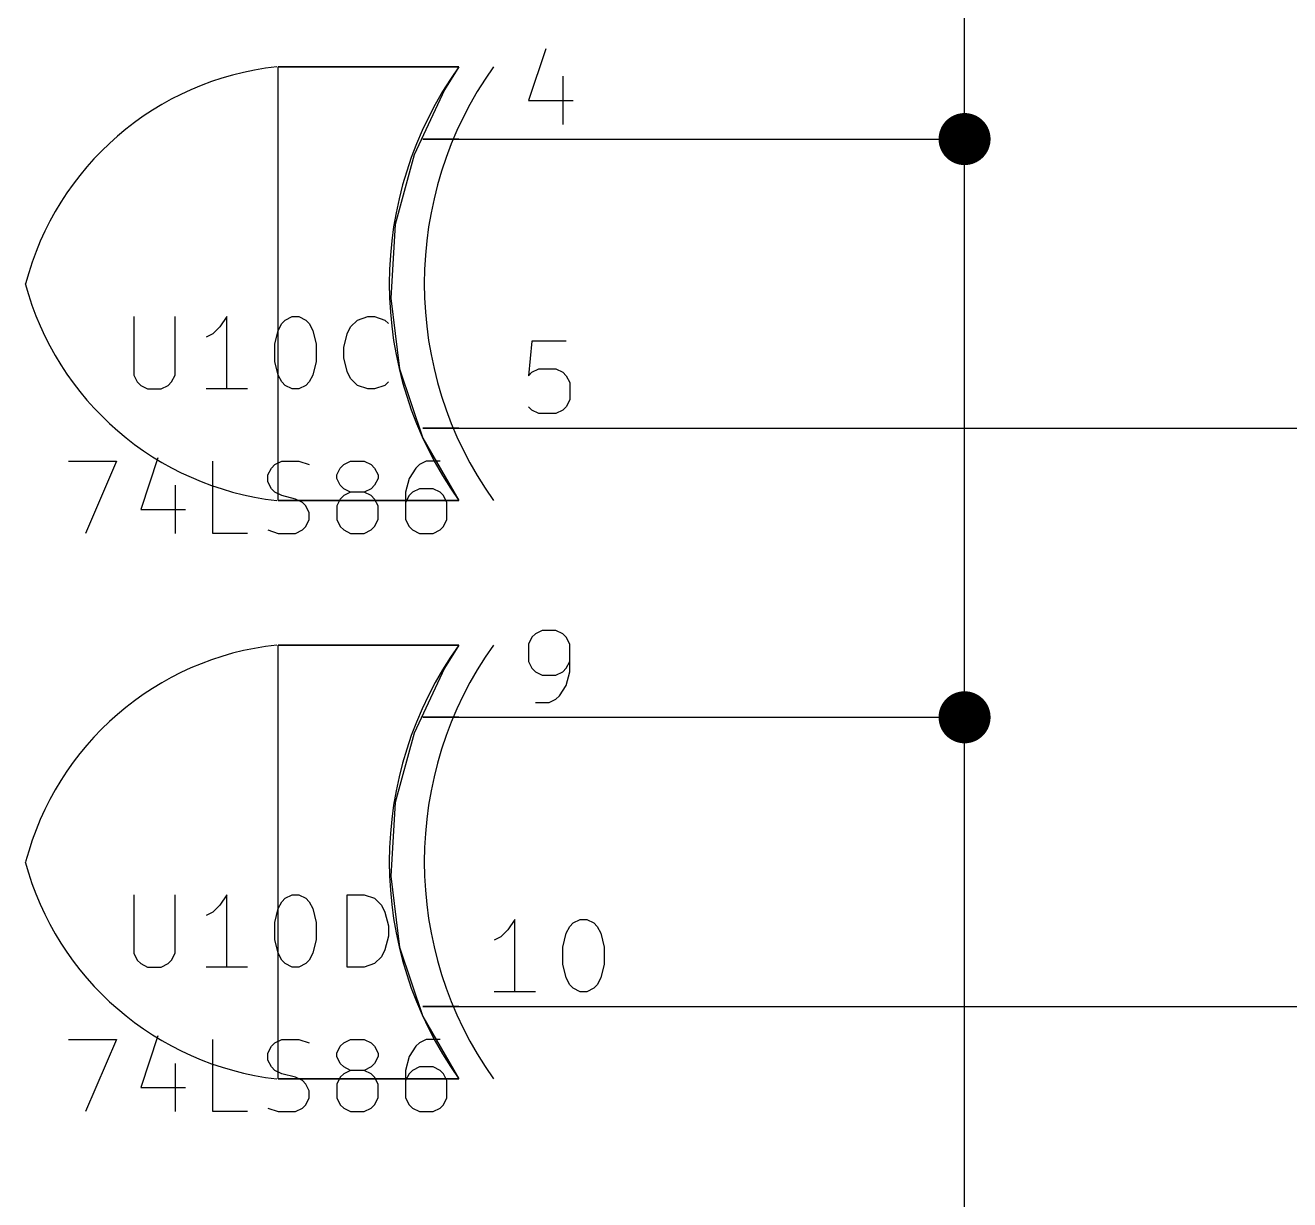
# Model space of a CAD drawing. Extents: x 0.4 to 11.3, y -7.9 to -0.4.
# Drawn here: x 8.65 to 9.525, y -3.084 to -2.271 of the extents above; entities that cross this region are included whole.
import ezdxf

# ---------------------------------------------------------------- set-up
doc = ezdxf.new("R2010")
doc.units = 0
doc.header["$MEASUREMENT"] = 0
for name, color, linetype in [('CYAN2', 4, 'CONTINUOUS'), ('GREEN3', 91, 'CONTINUOUS'), ('LYELLOW', 51, 'CONTINUOUS'), ('RED2', 1, 'CONTINUOUS'), ('RED3', 11, 'CONTINUOUS')]:
    doc.layers.add(name, color=color, linetype=linetype)

msp = doc.modelspace()

# ---------------------------------------------------------------- linework, layer by layer
at = {"layer": 'CYAN2', "linetype": 'CONTINUOUS'}
for p, q in [((8.72509, -2.4728), (8.72509, -2.51328)), ((8.72509, -2.4728), (8.72509, -2.51328)), ((8.75366, -2.51328), (8.75366, -2.4728)), ((8.75366, -2.51328), (8.75366, -2.4728)), ((8.78938, -2.4728), (8.78462, -2.47995)), ((8.78938, -2.4728), (8.78462, -2.47995)), ((8.78938, -2.5228), (8.78938, -2.4728)), ((8.78938, -2.5228), (8.78938, -2.4728)), ((8.82747, -2.47757), (8.82985, -2.47519)), ((8.82747, -2.47757), (8.82985, -2.47519)), ((8.82985, -2.47519), (8.83461, -2.4728)), ((8.82985, -2.47519), (8.83461, -2.4728)), ((8.83461, -2.4728), (8.83938, -2.4728)), ((8.83461, -2.4728), (8.83938, -2.4728)), ((8.83938, -2.4728), (8.84414, -2.47519)), ((8.83938, -2.4728), (8.84414, -2.47519)), ((8.84414, -2.47519), (8.84652, -2.47757)), ((8.84414, -2.47519), (8.84652, -2.47757)), ((8.87509, -2.47995), (8.87985, -2.47519)), ((8.87509, -2.47995), (8.87985, -2.47519)), ((8.87985, -2.47519), (8.887, -2.4728)), ((8.87985, -2.47519), (8.887, -2.4728)), ((8.887, -2.4728), (8.89176, -2.4728)), ((8.887, -2.4728), (8.89176, -2.4728)), ((8.89176, -2.4728), (8.8989, -2.47519)), ((8.89176, -2.4728), (8.8989, -2.47519)), ((8.8989, -2.47519), (8.90128, -2.47757)), ((8.8989, -2.47519), (8.90128, -2.47757)), ((8.77985, -2.48471), (8.77509, -2.48709)), ((8.77985, -2.48471), (8.77509, -2.48709)), ((8.78462, -2.47995), (8.77985, -2.48471)), ((8.78462, -2.47995), (8.77985, -2.48471)), ((8.82271, -2.49185), (8.82509, -2.48233)), ((8.82271, -2.49185), (8.82509, -2.48233)), ((8.82509, -2.48233), (8.82747, -2.47757)), ((8.82509, -2.48233), (8.82747, -2.47757)), ((8.84652, -2.47757), (8.8489, -2.48233)), ((8.84652, -2.47757), (8.8489, -2.48233)), ((8.8489, -2.48233), (8.85128, -2.49185)), ((8.8489, -2.48233), (8.85128, -2.49185)), ((8.87033, -2.49423), (8.87271, -2.48471)), ((8.87033, -2.49423), (8.87271, -2.48471)), ((8.87271, -2.48471), (8.87509, -2.47995)), ((8.87271, -2.48471), (8.87509, -2.47995)), ((8.82271, -2.50376), (8.82271, -2.49185)), ((8.82271, -2.50376), (8.82271, -2.49185)), ((8.85128, -2.49185), (8.85128, -2.50376)), ((8.85128, -2.49185), (8.85128, -2.50376)), ((8.87033, -2.50137), (8.87033, -2.49423)), ((8.87033, -2.50137), (8.87033, -2.49423)), ((8.87271, -2.5109), (8.87033, -2.50137)), ((8.87271, -2.5109), (8.87033, -2.50137)), ((8.82509, -2.51328), (8.82271, -2.50376)), ((8.82509, -2.51328), (8.82271, -2.50376)), ((8.85128, -2.50376), (8.8489, -2.51328)), ((8.85128, -2.50376), (8.8489, -2.51328)), ((8.87509, -2.51566), (8.87271, -2.5109)), ((8.87509, -2.51566), (8.87271, -2.5109)), ((8.72509, -2.51328), (8.72747, -2.51804)), ((8.72509, -2.51328), (8.72747, -2.51804)), ((8.72747, -2.51804), (8.72985, -2.52043)), ((8.72747, -2.51804), (8.72985, -2.52043)), ((8.7489, -2.52043), (8.75128, -2.51804)), ((8.7489, -2.52043), (8.75128, -2.51804)), ((8.75128, -2.51804), (8.75366, -2.51328)), ((8.75128, -2.51804), (8.75366, -2.51328)), ((8.82747, -2.51804), (8.82509, -2.51328)), ((8.82747, -2.51804), (8.82509, -2.51328)), ((8.82985, -2.52043), (8.82747, -2.51804)), ((8.82985, -2.52043), (8.82747, -2.51804)), ((8.84652, -2.51804), (8.84414, -2.52043)), ((8.84652, -2.51804), (8.84414, -2.52043)), ((8.8489, -2.51328), (8.84652, -2.51804)), ((8.8489, -2.51328), (8.84652, -2.51804)), ((8.87985, -2.52043), (8.87509, -2.51566)), ((8.87985, -2.52043), (8.87509, -2.51566)), ((8.90128, -2.51804), (8.8989, -2.52043)), ((8.90128, -2.51804), (8.8989, -2.52043)), ((8.72985, -2.52043), (8.73461, -2.5228)), ((8.72985, -2.52043), (8.73461, -2.5228)), ((8.73461, -2.5228), (8.74414, -2.5228)), ((8.73461, -2.5228), (8.74414, -2.5228)), ((8.74414, -2.5228), (8.7489, -2.52043)), ((8.74414, -2.5228), (8.7489, -2.52043)), ((8.80367, -2.5228), (8.77509, -2.5228)), ((8.80367, -2.5228), (8.77509, -2.5228)), ((8.83461, -2.5228), (8.82985, -2.52043)), ((8.83461, -2.5228), (8.82985, -2.52043)), ((8.83938, -2.5228), (8.83461, -2.5228)), ((8.83938, -2.5228), (8.83461, -2.5228)), ((8.84414, -2.52043), (8.83938, -2.5228)), ((8.84414, -2.52043), (8.83938, -2.5228)), ((8.887, -2.5228), (8.87985, -2.52043)), ((8.887, -2.5228), (8.87985, -2.52043)), ((8.89176, -2.5228), (8.887, -2.5228)), ((8.89176, -2.5228), (8.887, -2.5228)), ((8.8989, -2.52043), (8.89176, -2.5228)), ((8.8989, -2.52043), (8.89176, -2.5228)), ((8.74176, -2.57043), (8.72986, -2.60614)), ((8.74176, -2.57043), (8.72986, -2.60614)), ((8.67986, -2.5728), (8.71319, -2.5728)), ((8.67986, -2.5728), (8.71319, -2.5728)), ((8.71319, -2.5728), (8.69176, -2.6228)), ((8.71319, -2.5728), (8.69176, -2.6228)), ((8.77985, -2.6228), (8.77985, -2.5728)), ((8.77985, -2.6228), (8.77985, -2.5728)), ((8.81795, -2.58233), (8.82033, -2.57757)), ((8.81795, -2.58233), (8.82033, -2.57757)), ((8.82033, -2.57757), (8.82271, -2.57519)), ((8.82033, -2.57757), (8.82271, -2.57519)), ((8.82271, -2.57519), (8.82748, -2.5728)), ((8.82271, -2.57519), (8.82748, -2.5728)), ((8.82748, -2.5728), (8.83938, -2.5728)), ((8.82748, -2.5728), (8.83938, -2.5728)), ((8.83938, -2.5728), (8.84652, -2.57519)), ((8.83938, -2.5728), (8.84652, -2.57519)), ((8.86557, -2.58233), (8.86795, -2.57757)), ((8.86557, -2.58233), (8.86795, -2.57757)), ((8.86795, -2.57757), (8.87033, -2.57519)), ((8.86795, -2.57757), (8.87033, -2.57519)), ((8.87033, -2.57519), (8.87509, -2.5728)), ((8.87033, -2.57519), (8.87509, -2.5728)), ((8.87509, -2.5728), (8.88462, -2.5728)), ((8.87509, -2.5728), (8.88462, -2.5728)), ((8.88462, -2.5728), (8.88938, -2.57519)), ((8.88462, -2.5728), (8.88938, -2.57519)), ((8.88938, -2.57519), (8.89176, -2.57757)), ((8.88938, -2.57519), (8.89176, -2.57757)), ((8.89176, -2.57757), (8.89414, -2.58233)), ((8.89176, -2.57757), (8.89414, -2.58233)), ((8.92033, -2.57757), (8.91557, -2.58471)), ((8.92033, -2.57757), (8.91557, -2.58471)), ((8.92271, -2.57519), (8.92033, -2.57757)), ((8.92271, -2.57519), (8.92033, -2.57757)), ((8.92747, -2.5728), (8.92271, -2.57519)), ((8.92747, -2.5728), (8.92271, -2.57519)), ((8.937, -2.5728), (8.92747, -2.5728)), ((8.937, -2.5728), (8.92747, -2.5728)), ((8.75367, -2.58947), (8.75367, -2.6228)), ((8.75367, -2.58947), (8.75367, -2.6228)), ((8.81795, -2.58709), (8.81795, -2.58233)), ((8.81795, -2.58709), (8.81795, -2.58233)), ((8.82033, -2.59185), (8.81795, -2.58709)), ((8.82033, -2.59185), (8.81795, -2.58709)), ((8.86557, -2.58471), (8.86557, -2.58233)), ((8.86557, -2.58471), (8.86557, -2.58233)), ((8.86795, -2.58947), (8.86557, -2.58471)), ((8.86795, -2.58947), (8.86557, -2.58471)), ((8.87033, -2.59185), (8.86795, -2.58947)), ((8.87033, -2.59185), (8.86795, -2.58947)), ((8.89176, -2.58947), (8.88938, -2.59185)), ((8.89176, -2.58947), (8.88938, -2.59185)), ((8.89414, -2.58471), (8.89176, -2.58947)), ((8.89414, -2.58471), (8.89176, -2.58947)), ((8.89414, -2.58233), (8.89414, -2.58471)), ((8.89414, -2.58233), (8.89414, -2.58471)), ((8.91557, -2.58471), (8.91319, -2.59423)), ((8.91557, -2.58471), (8.91319, -2.59423)), ((8.82271, -2.59423), (8.82033, -2.59185)), ((8.82271, -2.59423), (8.82033, -2.59185)), ((8.82748, -2.59661), (8.82271, -2.59423)), ((8.82748, -2.59661), (8.82271, -2.59423)), ((8.837, -2.599), (8.82748, -2.59661)), ((8.837, -2.599), (8.82748, -2.59661)), ((8.87033, -2.59661), (8.86795, -2.599)), ((8.87033, -2.59661), (8.86795, -2.599)), ((8.87509, -2.59423), (8.87033, -2.59185)), ((8.87509, -2.59423), (8.87033, -2.59185)), ((8.87509, -2.59423), (8.87033, -2.59661)), ((8.87509, -2.59423), (8.87033, -2.59661)), ((8.88462, -2.59423), (8.87509, -2.59423)), ((8.88462, -2.59423), (8.87509, -2.59423)), ((8.88938, -2.59185), (8.88462, -2.59423)), ((8.88938, -2.59185), (8.88462, -2.59423)), ((8.88938, -2.59661), (8.88462, -2.59423)), ((8.88938, -2.59661), (8.88462, -2.59423)), ((8.89176, -2.599), (8.88938, -2.59661)), ((8.89176, -2.599), (8.88938, -2.59661)), ((8.91319, -2.59423), (8.91319, -2.61328)), ((8.91319, -2.59423), (8.91319, -2.61328)), ((8.91557, -2.59661), (8.91319, -2.60137)), ((8.91557, -2.59661), (8.91319, -2.60137)), ((8.91795, -2.59423), (8.91557, -2.59661)), ((8.91795, -2.59423), (8.91557, -2.59661)), ((8.92271, -2.59185), (8.91795, -2.59423)), ((8.92271, -2.59185), (8.91795, -2.59423)), ((8.93224, -2.59185), (8.92271, -2.59185)), ((8.93224, -2.59185), (8.92271, -2.59185)), ((8.937, -2.59423), (8.93224, -2.59185)), ((8.937, -2.59423), (8.93224, -2.59185)), ((8.93938, -2.59661), (8.937, -2.59423)), ((8.93938, -2.59661), (8.937, -2.59423)), ((8.94176, -2.60137), (8.93938, -2.59661)), ((8.94176, -2.60137), (8.93938, -2.59661)), ((8.72986, -2.60614), (8.76081, -2.60614)), ((8.72986, -2.60614), (8.76081, -2.60614)), ((8.84176, -2.60137), (8.837, -2.599)), ((8.84176, -2.60137), (8.837, -2.599)), ((8.84414, -2.60376), (8.84176, -2.60137)), ((8.84414, -2.60376), (8.84176, -2.60137)), ((8.84652, -2.60852), (8.84414, -2.60376)), ((8.84652, -2.60852), (8.84414, -2.60376)), ((8.86795, -2.599), (8.86557, -2.60376)), ((8.86795, -2.599), (8.86557, -2.60376)), ((8.86557, -2.60376), (8.86557, -2.61328)), ((8.86557, -2.60376), (8.86557, -2.61328)), ((8.89414, -2.60376), (8.89176, -2.599)), ((8.89414, -2.60376), (8.89176, -2.599)), ((8.89414, -2.61328), (8.89414, -2.60376)), ((8.89414, -2.61328), (8.89414, -2.60376)), ((8.94176, -2.61328), (8.94176, -2.60137)), ((8.94176, -2.61328), (8.94176, -2.60137)), ((8.84414, -2.61804), (8.84652, -2.61328)), ((8.84414, -2.61804), (8.84652, -2.61328)), ((8.84652, -2.61328), (8.84652, -2.60852)), ((8.84652, -2.61328), (8.84652, -2.60852)), ((8.86557, -2.61328), (8.86795, -2.61804)), ((8.86557, -2.61328), (8.86795, -2.61804)), ((8.89176, -2.61804), (8.89414, -2.61328)), ((8.89176, -2.61804), (8.89414, -2.61328)), ((8.91319, -2.61328), (8.91557, -2.61804)), ((8.91319, -2.61328), (8.91557, -2.61804)), ((8.93938, -2.61804), (8.94176, -2.61328)), ((8.93938, -2.61804), (8.94176, -2.61328)), ((8.80367, -2.6228), (8.77985, -2.6228)), ((8.80367, -2.6228), (8.77985, -2.6228)), ((8.81795, -2.62043), (8.82509, -2.6228)), ((8.81795, -2.62043), (8.82509, -2.6228)), ((8.82509, -2.6228), (8.837, -2.6228)), ((8.82509, -2.6228), (8.837, -2.6228)), ((8.837, -2.6228), (8.84176, -2.62043)), ((8.837, -2.6228), (8.84176, -2.62043)), ((8.84176, -2.62043), (8.84414, -2.61804)), ((8.84176, -2.62043), (8.84414, -2.61804)), ((8.86795, -2.61804), (8.87033, -2.62043)), ((8.86795, -2.61804), (8.87033, -2.62043)), ((8.87033, -2.62043), (8.87509, -2.6228)), ((8.87033, -2.62043), (8.87509, -2.6228)), ((8.87509, -2.6228), (8.88462, -2.6228)), ((8.87509, -2.6228), (8.88462, -2.6228)), ((8.88462, -2.6228), (8.88938, -2.62043)), ((8.88462, -2.6228), (8.88938, -2.62043)), ((8.88938, -2.62043), (8.89176, -2.61804)), ((8.88938, -2.62043), (8.89176, -2.61804)), ((8.91557, -2.61804), (8.91795, -2.62043)), ((8.91557, -2.61804), (8.91795, -2.62043)), ((8.91795, -2.62043), (8.92271, -2.6228)), ((8.91795, -2.62043), (8.92271, -2.6228)), ((8.92271, -2.6228), (8.93224, -2.6228)), ((8.92271, -2.6228), (8.93224, -2.6228)), ((8.93224, -2.6228), (8.937, -2.62043)), ((8.93224, -2.6228), (8.937, -2.62043)), ((8.937, -2.62043), (8.93938, -2.61804)), ((8.937, -2.62043), (8.93938, -2.61804)), ((8.72509, -2.8728), (8.72509, -2.91328)), ((8.72509, -2.8728), (8.72509, -2.91328)), ((8.75366, -2.91328), (8.75366, -2.8728)), ((8.75366, -2.91328), (8.75366, -2.8728)), ((8.78938, -2.8728), (8.78462, -2.87995)), ((8.78938, -2.8728), (8.78462, -2.87995)), ((8.78938, -2.9228), (8.78938, -2.8728)), ((8.78938, -2.9228), (8.78938, -2.8728)), ((8.82509, -2.88233), (8.82747, -2.87757)), ((8.82509, -2.88233), (8.82747, -2.87757)), ((8.82747, -2.87757), (8.82985, -2.87519)), ((8.82747, -2.87757), (8.82985, -2.87519)), ((8.82985, -2.87519), (8.83461, -2.8728)), ((8.82985, -2.87519), (8.83461, -2.8728)), ((8.83461, -2.8728), (8.83938, -2.8728)), ((8.83461, -2.8728), (8.83938, -2.8728)), ((8.83938, -2.8728), (8.84414, -2.87519)), ((8.83938, -2.8728), (8.84414, -2.87519)), ((8.84414, -2.87519), (8.84652, -2.87757)), ((8.84414, -2.87519), (8.84652, -2.87757)), ((8.84652, -2.87757), (8.8489, -2.88233)), ((8.84652, -2.87757), (8.8489, -2.88233)), ((8.87271, -2.9228), (8.87271, -2.8728)), ((8.87271, -2.8728), (8.88461, -2.8728)), ((8.87271, -2.9228), (8.87271, -2.8728)), ((8.87271, -2.8728), (8.88461, -2.8728)), ((8.88461, -2.8728), (8.89176, -2.87519)), ((8.88461, -2.8728), (8.89176, -2.87519)), ((8.89176, -2.87519), (8.89652, -2.87995)), ((8.89176, -2.87519), (8.89652, -2.87995)), ((8.77985, -2.88471), (8.77509, -2.88709)), ((8.77985, -2.88471), (8.77509, -2.88709)), ((8.78462, -2.87995), (8.77985, -2.88471)), ((8.78462, -2.87995), (8.77985, -2.88471)), ((8.82271, -2.89185), (8.82509, -2.88233)), ((8.82271, -2.89185), (8.82509, -2.88233)), ((8.8489, -2.88233), (8.85128, -2.89185)), ((8.8489, -2.88233), (8.85128, -2.89185)), ((8.89652, -2.87995), (8.8989, -2.88471)), ((8.89652, -2.87995), (8.8989, -2.88471)), ((8.8989, -2.88471), (8.90128, -2.89423)), ((8.8989, -2.88471), (8.90128, -2.89423)), ((8.82271, -2.90376), (8.82271, -2.89185)), ((8.82271, -2.90376), (8.82271, -2.89185)), ((8.85128, -2.89185), (8.85128, -2.90376)), ((8.85128, -2.89185), (8.85128, -2.90376)), ((8.90128, -2.89423), (8.90128, -2.90137)), ((8.90128, -2.89423), (8.90128, -2.90137)), ((8.82509, -2.91328), (8.82271, -2.90376)), ((8.82509, -2.91328), (8.82271, -2.90376)), ((8.85128, -2.90376), (8.8489, -2.91328)), ((8.85128, -2.90376), (8.8489, -2.91328)), ((8.90128, -2.90137), (8.8989, -2.9109)), ((8.90128, -2.90137), (8.8989, -2.9109)), ((8.72509, -2.91328), (8.72747, -2.91804)), ((8.72509, -2.91328), (8.72747, -2.91804)), ((8.75128, -2.91804), (8.75366, -2.91328)), ((8.75128, -2.91804), (8.75366, -2.91328)), ((8.82747, -2.91804), (8.82509, -2.91328)), ((8.82747, -2.91804), (8.82509, -2.91328)), ((8.8489, -2.91328), (8.84652, -2.91804)), ((8.8489, -2.91328), (8.84652, -2.91804)), ((8.8989, -2.9109), (8.89652, -2.91566)), ((8.8989, -2.9109), (8.89652, -2.91566)), ((8.72747, -2.91804), (8.72985, -2.92043)), ((8.72747, -2.91804), (8.72985, -2.92043)), ((8.72985, -2.92043), (8.73461, -2.9228)), ((8.72985, -2.92043), (8.73461, -2.9228)), ((8.74414, -2.9228), (8.7489, -2.92043)), ((8.74414, -2.9228), (8.7489, -2.92043)), ((8.7489, -2.92043), (8.75128, -2.91804)), ((8.7489, -2.92043), (8.75128, -2.91804)), ((8.82985, -2.92043), (8.82747, -2.91804)), ((8.82985, -2.92043), (8.82747, -2.91804)), ((8.83461, -2.9228), (8.82985, -2.92043)), ((8.83461, -2.9228), (8.82985, -2.92043)), ((8.84414, -2.92043), (8.83938, -2.9228)), ((8.84414, -2.92043), (8.83938, -2.9228)), ((8.84652, -2.91804), (8.84414, -2.92043)), ((8.84652, -2.91804), (8.84414, -2.92043)), ((8.89176, -2.92043), (8.88461, -2.9228)), ((8.89176, -2.92043), (8.88461, -2.9228)), ((8.89652, -2.91566), (8.89176, -2.92043)), ((8.89652, -2.91566), (8.89176, -2.92043)), ((8.73461, -2.9228), (8.74414, -2.9228)), ((8.73461, -2.9228), (8.74414, -2.9228)), ((8.80367, -2.9228), (8.77509, -2.9228)), ((8.80367, -2.9228), (8.77509, -2.9228)), ((8.83938, -2.9228), (8.83461, -2.9228)), ((8.83938, -2.9228), (8.83461, -2.9228)), ((8.88461, -2.9228), (8.87271, -2.9228)), ((8.88461, -2.9228), (8.87271, -2.9228)), ((8.67986, -2.9728), (8.71319, -2.9728)), ((8.67986, -2.9728), (8.71319, -2.9728)), ((8.71319, -2.9728), (8.69176, -3.0228)), ((8.71319, -2.9728), (8.69176, -3.0228)), ((8.74176, -2.97043), (8.72986, -3.00614)), ((8.74176, -2.97043), (8.72986, -3.00614)), ((8.77985, -3.0228), (8.77985, -2.9728)), ((8.77985, -3.0228), (8.77985, -2.9728)), ((8.82271, -2.97519), (8.82748, -2.9728)), ((8.82271, -2.97519), (8.82748, -2.9728)), ((8.82748, -2.9728), (8.83938, -2.9728)), ((8.82748, -2.9728), (8.83938, -2.9728)), ((8.83938, -2.9728), (8.84652, -2.97519)), ((8.83938, -2.9728), (8.84652, -2.97519)), ((8.87033, -2.97519), (8.87509, -2.9728)), ((8.87033, -2.97519), (8.87509, -2.9728)), ((8.87509, -2.9728), (8.88462, -2.9728)), ((8.87509, -2.9728), (8.88462, -2.9728)), ((8.88462, -2.9728), (8.88938, -2.97519)), ((8.88462, -2.9728), (8.88938, -2.97519)), ((8.92747, -2.9728), (8.92271, -2.97519)), ((8.92747, -2.9728), (8.92271, -2.97519)), ((8.937, -2.9728), (8.92747, -2.9728)), ((8.937, -2.9728), (8.92747, -2.9728)), ((8.81795, -2.98233), (8.82033, -2.97757)), ((8.81795, -2.98233), (8.82033, -2.97757)), ((8.81795, -2.98709), (8.81795, -2.98233)), ((8.81795, -2.98709), (8.81795, -2.98233)), ((8.82033, -2.97757), (8.82271, -2.97519)), ((8.82033, -2.97757), (8.82271, -2.97519)), ((8.86557, -2.98233), (8.86795, -2.97757)), ((8.86557, -2.98233), (8.86795, -2.97757)), ((8.86557, -2.98471), (8.86557, -2.98233)), ((8.86557, -2.98471), (8.86557, -2.98233)), ((8.86795, -2.97757), (8.87033, -2.97519)), ((8.86795, -2.97757), (8.87033, -2.97519)), ((8.88938, -2.97519), (8.89176, -2.97757)), ((8.88938, -2.97519), (8.89176, -2.97757)), ((8.89176, -2.97757), (8.89414, -2.98233)), ((8.89176, -2.97757), (8.89414, -2.98233)), ((8.89414, -2.98233), (8.89414, -2.98471)), ((8.89414, -2.98233), (8.89414, -2.98471)), ((8.92033, -2.97757), (8.91557, -2.98471)), ((8.92033, -2.97757), (8.91557, -2.98471)), ((8.92271, -2.97519), (8.92033, -2.97757)), ((8.92271, -2.97519), (8.92033, -2.97757)), ((8.75367, -2.98947), (8.75367, -3.0228)), ((8.75367, -2.98947), (8.75367, -3.0228)), ((8.82033, -2.99185), (8.81795, -2.98709)), ((8.82033, -2.99185), (8.81795, -2.98709)), ((8.82271, -2.99423), (8.82033, -2.99185)), ((8.82271, -2.99423), (8.82033, -2.99185)), ((8.86795, -2.98947), (8.86557, -2.98471)), ((8.86795, -2.98947), (8.86557, -2.98471)), ((8.87033, -2.99185), (8.86795, -2.98947)), ((8.87033, -2.99185), (8.86795, -2.98947)), ((8.87509, -2.99423), (8.87033, -2.99185)), ((8.87509, -2.99423), (8.87033, -2.99185)), ((8.88938, -2.99185), (8.88462, -2.99423)), ((8.88938, -2.99185), (8.88462, -2.99423)), ((8.89176, -2.98947), (8.88938, -2.99185)), ((8.89176, -2.98947), (8.88938, -2.99185)), ((8.89414, -2.98471), (8.89176, -2.98947)), ((8.89414, -2.98471), (8.89176, -2.98947)), ((8.91557, -2.98471), (8.91319, -2.99423)), ((8.91557, -2.98471), (8.91319, -2.99423)), ((8.92271, -2.99185), (8.91795, -2.99423)), ((8.92271, -2.99185), (8.91795, -2.99423)), ((8.93224, -2.99185), (8.92271, -2.99185)), ((8.93224, -2.99185), (8.92271, -2.99185)), ((8.937, -2.99423), (8.93224, -2.99185)), ((8.937, -2.99423), (8.93224, -2.99185)), ((8.82748, -2.99661), (8.82271, -2.99423)), ((8.82748, -2.99661), (8.82271, -2.99423)), ((8.837, -2.999), (8.82748, -2.99661)), ((8.837, -2.999), (8.82748, -2.99661)), ((8.84176, -3.00137), (8.837, -2.999)), ((8.84176, -3.00137), (8.837, -2.999)), ((8.86795, -2.999), (8.86557, -3.00376)), ((8.86795, -2.999), (8.86557, -3.00376)), ((8.87033, -2.99661), (8.86795, -2.999)), ((8.87033, -2.99661), (8.86795, -2.999)), ((8.87509, -2.99423), (8.87033, -2.99661)), ((8.87509, -2.99423), (8.87033, -2.99661)), ((8.88462, -2.99423), (8.87509, -2.99423)), ((8.88462, -2.99423), (8.87509, -2.99423)), ((8.88938, -2.99661), (8.88462, -2.99423)), ((8.88938, -2.99661), (8.88462, -2.99423)), ((8.89176, -2.999), (8.88938, -2.99661)), ((8.89176, -2.999), (8.88938, -2.99661)), ((8.89414, -3.00376), (8.89176, -2.999)), ((8.89414, -3.00376), (8.89176, -2.999)), ((8.91319, -2.99423), (8.91319, -3.01328)), ((8.91319, -2.99423), (8.91319, -3.01328)), ((8.91557, -2.99661), (8.91319, -3.00137)), ((8.91557, -2.99661), (8.91319, -3.00137)), ((8.91795, -2.99423), (8.91557, -2.99661)), ((8.91795, -2.99423), (8.91557, -2.99661)), ((8.93938, -2.99661), (8.937, -2.99423)), ((8.93938, -2.99661), (8.937, -2.99423)), ((8.94176, -3.00137), (8.93938, -2.99661)), ((8.94176, -3.00137), (8.93938, -2.99661)), ((8.72986, -3.00614), (8.76081, -3.00614)), ((8.72986, -3.00614), (8.76081, -3.00614)), ((8.84414, -3.00376), (8.84176, -3.00137)), ((8.84414, -3.00376), (8.84176, -3.00137)), ((8.84652, -3.00852), (8.84414, -3.00376)), ((8.84652, -3.00852), (8.84414, -3.00376)), ((8.84652, -3.01328), (8.84652, -3.00852)), ((8.84652, -3.01328), (8.84652, -3.00852)), ((8.86557, -3.00376), (8.86557, -3.01328)), ((8.86557, -3.00376), (8.86557, -3.01328)), ((8.89414, -3.01328), (8.89414, -3.00376)), ((8.89414, -3.01328), (8.89414, -3.00376)), ((8.94176, -3.01328), (8.94176, -3.00137)), ((8.94176, -3.01328), (8.94176, -3.00137)), ((8.84176, -3.02043), (8.84414, -3.01804)), ((8.84176, -3.02043), (8.84414, -3.01804)), ((8.84414, -3.01804), (8.84652, -3.01328)), ((8.84414, -3.01804), (8.84652, -3.01328)), ((8.86557, -3.01328), (8.86795, -3.01804)), ((8.86557, -3.01328), (8.86795, -3.01804)), ((8.86795, -3.01804), (8.87033, -3.02043)), ((8.86795, -3.01804), (8.87033, -3.02043)), ((8.88938, -3.02043), (8.89176, -3.01804)), ((8.88938, -3.02043), (8.89176, -3.01804)), ((8.89176, -3.01804), (8.89414, -3.01328)), ((8.89176, -3.01804), (8.89414, -3.01328)), ((8.91319, -3.01328), (8.91557, -3.01804)), ((8.91319, -3.01328), (8.91557, -3.01804)), ((8.91557, -3.01804), (8.91795, -3.02043)), ((8.91557, -3.01804), (8.91795, -3.02043)), ((8.937, -3.02043), (8.93938, -3.01804)), ((8.937, -3.02043), (8.93938, -3.01804)), ((8.93938, -3.01804), (8.94176, -3.01328)), ((8.93938, -3.01804), (8.94176, -3.01328)), ((8.80367, -3.0228), (8.77985, -3.0228)), ((8.80367, -3.0228), (8.77985, -3.0228)), ((8.81795, -3.02043), (8.82509, -3.0228)), ((8.81795, -3.02043), (8.82509, -3.0228)), ((8.82509, -3.0228), (8.837, -3.0228)), ((8.82509, -3.0228), (8.837, -3.0228)), ((8.837, -3.0228), (8.84176, -3.02043)), ((8.837, -3.0228), (8.84176, -3.02043)), ((8.87033, -3.02043), (8.87509, -3.0228)), ((8.87033, -3.02043), (8.87509, -3.0228)), ((8.87509, -3.0228), (8.88462, -3.0228)), ((8.87509, -3.0228), (8.88462, -3.0228)), ((8.88462, -3.0228), (8.88938, -3.02043)), ((8.88462, -3.0228), (8.88938, -3.02043)), ((8.91795, -3.02043), (8.92271, -3.0228)), ((8.91795, -3.02043), (8.92271, -3.0228)), ((8.92271, -3.0228), (8.93224, -3.0228)), ((8.92271, -3.0228), (8.93224, -3.0228)), ((8.93224, -3.0228), (8.937, -3.02043)), ((8.93224, -3.0228), (8.937, -3.02043))]:
    msp.add_line(p, q, dxfattribs=at)
at = {"layer": 'GREEN3', "linetype": 'CONTINUOUS'}
for p, q in [((9.3, -2.35), (9.3, -1.95)), ((9.1, -2.35), (9.3, -2.35)), ((9.3, -2.75), (9.3, -2.35)), ((9.1, -2.55), (9.6, -2.55)), ((9.1, -2.75), (9.3, -2.75)), ((9.3, -3.15), (9.3, -2.75)), ((9.1, -2.95), (10.35, -2.95))]:
    msp.add_line(p, q, dxfattribs=at)
at = {"layer": 'GREEN3', "const_width": 0.018}
for points in [[(9.291, -2.35, 1), (9.309, -2.35, 1)], [(9.291, -2.75, 1), (9.309, -2.75, 1)]]:
    msp.add_lwpolyline(points, format="xyb", close=True, dxfattribs=at)
at = {"layer": 'LYELLOW', "linetype": 'CONTINUOUS'}
for p, q in [((8.95, -2.3), (8.825, -2.3)), ((8.825, -2.3), (8.95, -2.3)), ((8.825, -2.3), (8.95, -2.3)), ((8.825, -2.6), (8.825, -2.3)), ((8.95, -2.3), (8.94, -2.316)), ((8.94, -2.316), (8.919, -2.361)), ((8.919, -2.361), (8.906, -2.409)), ((8.906, -2.409), (8.903, -2.46)), ((8.903, -2.46), (8.909, -2.509)), ((8.909, -2.509), (8.925, -2.557)), ((8.925, -2.557), (8.95, -2.6)), ((8.95, -2.6), (8.825, -2.6)), ((8.825, -2.6), (8.95, -2.6)), ((8.95, -2.6), (8.825, -2.6)), ((8.95, -2.7), (8.825, -2.7)), ((8.825, -2.7), (8.95, -2.7)), ((8.825, -2.7), (8.95, -2.7)), ((8.825, -3), (8.825, -2.7)), ((8.95, -2.7), (8.94, -2.716)), ((8.94, -2.716), (8.919, -2.761)), ((8.919, -2.761), (8.906, -2.809)), ((8.906, -2.809), (8.903, -2.86)), ((8.903, -2.86), (8.909, -2.909)), ((8.909, -2.909), (8.925, -2.957)), ((8.925, -2.957), (8.95, -3)), ((8.95, -3), (8.825, -3)), ((8.825, -3), (8.95, -3)), ((8.95, -3), (8.825, -3))]:
    msp.add_line(p, q, dxfattribs=at)
at = {"layer": 'LYELLOW'}
for centre, radius, start, end in [((8.84606, -2.50118), 0.20239, 96.25846, 165.36976), ((8.84764, -2.39685), 0.20466, -164.94789, -96.6369), ((8.84606, -2.90118), 0.20239, 96.25846, 165.36976), ((8.84764, -2.79685), 0.20466, -164.94789, -96.6369)]:
    msp.add_arc(centre, radius, start, end, dxfattribs=at)
at = {"layer": 'RED2', "linetype": 'CONTINUOUS'}
for p, q in [((8.95, -2.3), (8.825, -2.3)), ((8.825, -2.3), (8.95, -2.3)), ((8.95, -2.3), (8.94, -2.316)), ((8.94, -2.316), (8.919, -2.361)), ((8.95, -2.35), (8.925, -2.35)), ((8.925, -2.35), (9.1, -2.35)), ((8.925, -2.35), (9.1, -2.35)), ((8.919, -2.361), (8.906, -2.409)), ((8.906, -2.409), (8.903, -2.46)), ((8.903, -2.46), (8.909, -2.509)), ((8.909, -2.509), (8.925, -2.557)), ((8.95, -2.55), (8.925, -2.55)), ((8.925, -2.55), (9.1, -2.55)), ((8.925, -2.55), (9.1, -2.55)), ((8.925, -2.557), (8.95, -2.6)), ((8.95, -2.6), (8.825, -2.6)), ((8.95, -2.6), (8.825, -2.6)), ((8.95, -2.7), (8.825, -2.7)), ((8.825, -2.7), (8.95, -2.7)), ((8.95, -2.7), (8.94, -2.716)), ((8.94, -2.716), (8.919, -2.761)), ((8.95, -2.75), (8.925, -2.75)), ((8.925, -2.75), (9.1, -2.75)), ((8.925, -2.75), (9.1, -2.75)), ((8.919, -2.761), (8.906, -2.809)), ((8.906, -2.809), (8.903, -2.86)), ((8.903, -2.86), (8.909, -2.909)), ((8.909, -2.909), (8.925, -2.957)), ((8.95, -2.95), (8.925, -2.95)), ((8.925, -2.95), (9.1, -2.95)), ((8.925, -2.95), (9.1, -2.95)), ((8.925, -2.957), (8.95, -3)), ((8.95, -3), (8.825, -3)), ((8.95, -3), (8.825, -3))]:
    msp.add_line(p, q, dxfattribs=at)
at = {"layer": 'RED2'}
for centre, radius, start, end in [((8.84606, -2.50118), 0.20239, 96.25846, 165.36976), ((9.15984, -2.45), 0.25794, 144.44199, 215.55801), ((9.18504, -2.45), 0.25892, 144.59601, 215.40399), ((8.84764, -2.39685), 0.20466, -164.94789, -96.6369), ((8.84606, -2.90118), 0.20239, 96.25846, 165.36976), ((9.15984, -2.85), 0.25794, 144.44199, 215.55801), ((9.18504, -2.85), 0.25892, 144.59601, 215.40399), ((8.84764, -2.79685), 0.20466, -164.94789, -96.6369)]:
    msp.add_arc(centre, radius, start, end, dxfattribs=at)
at = {"layer": 'RED3', "linetype": 'CONTINUOUS'}
for p, q in [((9.01012, -2.2875), (8.99822, -2.32321)), ((9.01012, -2.2875), (8.99822, -2.32321)), ((9.02202, -2.30655), (9.02202, -2.33988)), ((9.02202, -2.30655), (9.02202, -2.33988)), ((8.99822, -2.32321), (9.02917, -2.32321)), ((8.99822, -2.32321), (9.02917, -2.32321)), ((9.00059, -2.48988), (8.99822, -2.51369)), ((9.00059, -2.48988), (8.99822, -2.51369)), ((9.02441, -2.48988), (9.00059, -2.48988)), ((9.02441, -2.48988), (9.00059, -2.48988)), ((9.00059, -2.51131), (9.00536, -2.50893)), ((9.00059, -2.51131), (9.00536, -2.50893)), ((9.00536, -2.50893), (9.01726, -2.50893)), ((9.00536, -2.50893), (9.01726, -2.50893)), ((9.01726, -2.50893), (9.02202, -2.51131)), ((9.01726, -2.50893), (9.02202, -2.51131)), ((8.99822, -2.51369), (9.00059, -2.51131)), ((8.99822, -2.51369), (9.00059, -2.51131)), ((9.02202, -2.51131), (9.02441, -2.51369)), ((9.02202, -2.51131), (9.02441, -2.51369)), ((9.02441, -2.51369), (9.02679, -2.51845)), ((9.02441, -2.51369), (9.02679, -2.51845)), ((9.02679, -2.51845), (9.02679, -2.53035)), ((9.02679, -2.51845), (9.02679, -2.53035)), ((9.00059, -2.5375), (8.99822, -2.53512)), ((9.00059, -2.5375), (8.99822, -2.53512)), ((9.02441, -2.53512), (9.02202, -2.5375)), ((9.02441, -2.53512), (9.02202, -2.5375)), ((9.02679, -2.53035), (9.02441, -2.53512)), ((9.02679, -2.53035), (9.02441, -2.53512)), ((9.00536, -2.53988), (9.00059, -2.5375)), ((9.00536, -2.53988), (9.00059, -2.5375)), ((9.01726, -2.53988), (9.00536, -2.53988)), ((9.01726, -2.53988), (9.00536, -2.53988)), ((9.02202, -2.5375), (9.01726, -2.53988)), ((9.02202, -2.5375), (9.01726, -2.53988)), ((9.00059, -2.69464), (8.99822, -2.6994)), ((9.00059, -2.69464), (8.99822, -2.6994)), ((9.00298, -2.69226), (9.00059, -2.69464)), ((9.00298, -2.69226), (9.00059, -2.69464)), ((9.00774, -2.68988), (9.00298, -2.69226)), ((9.00774, -2.68988), (9.00298, -2.69226)), ((9.01726, -2.68988), (9.00774, -2.68988)), ((9.01726, -2.68988), (9.00774, -2.68988)), ((9.02202, -2.69226), (9.01726, -2.68988)), ((9.02202, -2.69226), (9.01726, -2.68988)), ((9.02441, -2.69464), (9.02202, -2.69226)), ((9.02441, -2.69464), (9.02202, -2.69226)), ((9.02679, -2.6994), (9.02441, -2.69464)), ((9.02679, -2.6994), (9.02441, -2.69464)), ((8.99822, -2.6994), (8.99822, -2.71131)), ((8.99822, -2.6994), (8.99822, -2.71131)), ((9.02679, -2.71845), (9.02679, -2.6994)), ((9.02679, -2.71845), (9.02679, -2.6994)), ((8.99822, -2.71131), (9.00059, -2.71607)), ((8.99822, -2.71131), (9.00059, -2.71607)), ((9.02441, -2.71607), (9.02679, -2.71131)), ((9.02441, -2.71607), (9.02679, -2.71131)), ((9.00059, -2.71607), (9.00298, -2.71845)), ((9.00059, -2.71607), (9.00298, -2.71845)), ((9.00298, -2.71845), (9.00774, -2.72083)), ((9.00298, -2.71845), (9.00774, -2.72083)), ((9.00774, -2.72083), (9.01726, -2.72083)), ((9.00774, -2.72083), (9.01726, -2.72083)), ((9.01726, -2.72083), (9.02202, -2.71845)), ((9.01726, -2.72083), (9.02202, -2.71845)), ((9.02202, -2.71845), (9.02441, -2.71607)), ((9.02202, -2.71845), (9.02441, -2.71607)), ((9.02441, -2.72797), (9.02679, -2.71845)), ((9.02441, -2.72797), (9.02679, -2.71845)), ((9.01964, -2.73512), (9.02441, -2.72797)), ((9.01964, -2.73512), (9.02441, -2.72797)), ((9.0125, -2.73988), (9.01726, -2.7375)), ((9.0125, -2.73988), (9.01726, -2.7375)), ((9.01726, -2.7375), (9.01964, -2.73512)), ((9.01726, -2.7375), (9.01964, -2.73512)), ((9.00298, -2.73988), (9.0125, -2.73988)), ((9.00298, -2.73988), (9.0125, -2.73988)), ((8.98869, -2.88988), (8.98393, -2.89702)), ((8.98869, -2.88988), (8.98393, -2.89702)), ((8.98869, -2.93988), (8.98869, -2.88988)), ((8.98869, -2.93988), (8.98869, -2.88988)), ((9.0244, -2.8994), (9.02678, -2.89464)), ((9.0244, -2.8994), (9.02678, -2.89464)), ((9.02678, -2.89464), (9.02917, -2.89226)), ((9.02678, -2.89464), (9.02917, -2.89226)), ((9.02917, -2.89226), (9.03393, -2.88988)), ((9.02917, -2.89226), (9.03393, -2.88988)), ((9.03393, -2.88988), (9.03869, -2.88988)), ((9.03393, -2.88988), (9.03869, -2.88988)), ((9.03869, -2.88988), (9.04345, -2.89226)), ((9.03869, -2.88988), (9.04345, -2.89226)), ((9.04345, -2.89226), (9.04583, -2.89464)), ((9.04345, -2.89226), (9.04583, -2.89464)), ((9.04583, -2.89464), (9.04821, -2.8994)), ((9.04583, -2.89464), (9.04821, -2.8994)), ((8.97917, -2.90178), (8.97441, -2.90417)), ((8.97917, -2.90178), (8.97441, -2.90417)), ((8.98393, -2.89702), (8.97917, -2.90178)), ((8.98393, -2.89702), (8.97917, -2.90178)), ((9.02202, -2.90893), (9.0244, -2.8994)), ((9.02202, -2.90893), (9.0244, -2.8994)), ((9.04821, -2.8994), (9.05059, -2.90893)), ((9.04821, -2.8994), (9.05059, -2.90893)), ((9.02202, -2.92083), (9.02202, -2.90893)), ((9.02202, -2.92083), (9.02202, -2.90893)), ((9.05059, -2.90893), (9.05059, -2.92083)), ((9.05059, -2.90893), (9.05059, -2.92083)), ((9.0244, -2.93035), (9.02202, -2.92083)), ((9.0244, -2.93035), (9.02202, -2.92083)), ((9.05059, -2.92083), (9.04821, -2.93035)), ((9.05059, -2.92083), (9.04821, -2.93035)), ((9.02678, -2.93512), (9.0244, -2.93035)), ((9.02678, -2.93512), (9.0244, -2.93035)), ((9.04821, -2.93035), (9.04583, -2.93512)), ((9.04821, -2.93035), (9.04583, -2.93512)), ((9.00298, -2.93988), (8.97441, -2.93988)), ((9.00298, -2.93988), (8.97441, -2.93988)), ((9.02917, -2.9375), (9.02678, -2.93512)), ((9.02917, -2.9375), (9.02678, -2.93512)), ((9.03393, -2.93988), (9.02917, -2.9375)), ((9.03393, -2.93988), (9.02917, -2.9375)), ((9.03869, -2.93988), (9.03393, -2.93988)), ((9.03869, -2.93988), (9.03393, -2.93988)), ((9.04345, -2.9375), (9.03869, -2.93988)), ((9.04345, -2.9375), (9.03869, -2.93988)), ((9.04583, -2.93512), (9.04345, -2.9375)), ((9.04583, -2.93512), (9.04345, -2.9375))]:
    msp.add_line(p, q, dxfattribs=at)

doc.saveas('drawing.dxf')
